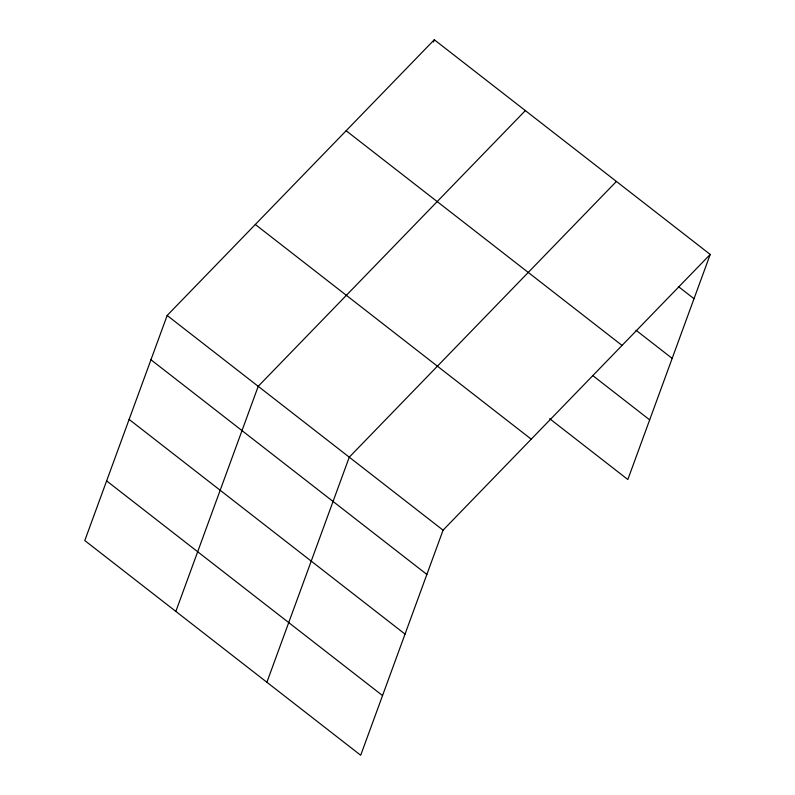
<?xml version="1.0" encoding="UTF-8"?>
<svg xmlns="http://www.w3.org/2000/svg" width="795" height="795" viewBox="0 0 795 795"><rect width="100%" height="100%" fill="white"/><g stroke="black" fill="none" stroke-linecap="round" stroke-linejoin="round"><path stroke-width="1.19" d="M167.159 315.476L84.787 540.56L360.701 755.25L443.073 530.166L710.213 254.44L434.299 39.75L167.159 315.476L443.073 530.166M175.844 611.405L258.216 386.32L525.346 110.594M433.444 42.085L434.299 39.75M266.891 682.259L349.263 457.175L616.403 181.449M710.213 254.44L627.841 479.524L549.663 418.697M678.374 286.558L694.005 298.721M636.01 330.253L672.173 358.386M346.143 130.738L622.058 345.428M593 375.757L649.674 419.859M255.314 224.488L531.229 439.178M150.951 359.757L426.865 574.447M129.118 419.422L405.033 634.112M106.619 480.896L382.544 695.585"/></g></svg>
